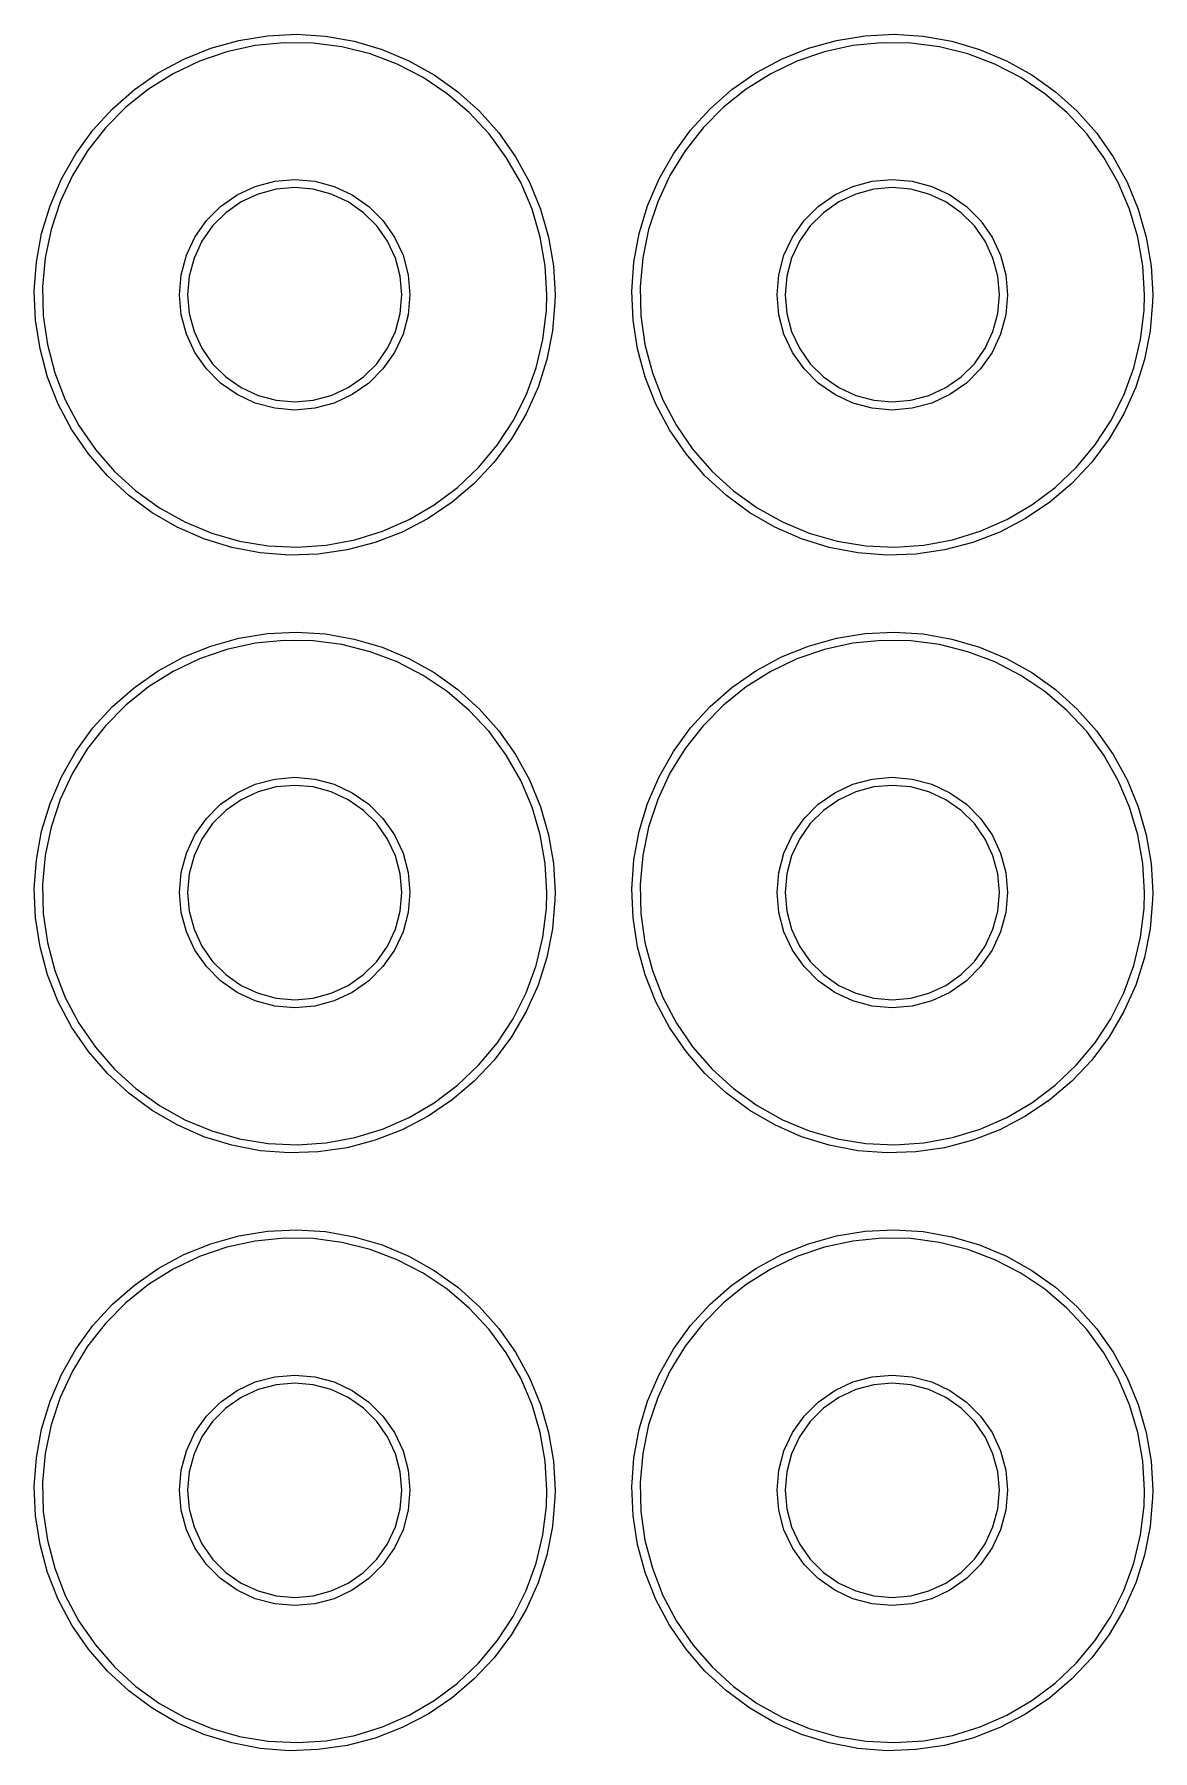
# Model space of a CAD drawing. Extents: x 26 to 390, y -197 to -58.
# Drawn here: x 362.95 to 376.05, y -195.05 to -174.95 of the extents above; entities that cross this region are included whole.
import ezdxf

# ---------------------------------------------------------------- set-up
doc = ezdxf.new("R2010")
doc.units = 0
doc.layers.add('BLACK', color=7, linetype='CONTINUOUS')

msp = doc.modelspace()

# ---------------------------------------------------------------- linework, layer by layer
at = {"layer": 'BLACK', "linetype": 'CONTINUOUS'}
for p, q in [((365.017, -175.113), (365.345, -175.021)), ((365.345, -175.021), (365.681, -174.967)), ((365.876, -175.048), (365.538, -175.081)), ((365.681, -174.967), (366.021, -174.95)), ((366.216, -175.053), (365.876, -175.048)), ((366.021, -174.95), (366.361, -174.971)), ((366.554, -175.097), (366.216, -175.053)), ((366.361, -174.971), (366.696, -175.031)), ((366.696, -175.031), (367.023, -175.127)), ((372.017, -175.113), (372.345, -175.021)), ((372.345, -175.021), (372.681, -174.967)), ((372.876, -175.048), (372.538, -175.081)), ((372.681, -174.967), (373.021, -174.95)), ((373.216, -175.053), (372.876, -175.048)), ((373.021, -174.95), (373.361, -174.971)), ((373.554, -175.097), (373.216, -175.053)), ((373.361, -174.971), (373.696, -175.031)), ((373.696, -175.031), (374.023, -175.127)), ((364.402, -175.402), (364.701, -175.24)), ((364.701, -175.24), (365.017, -175.113)), ((365.205, -175.154), (364.883, -175.264)), ((365.538, -175.081), (365.205, -175.154)), ((366.884, -175.18), (366.554, -175.097)), ((367.202, -175.3), (366.884, -175.18)), ((367.023, -175.127), (367.337, -175.259)), ((367.337, -175.259), (367.634, -175.425)), ((371.402, -175.402), (371.701, -175.24)), ((371.701, -175.24), (372.017, -175.113)), ((372.205, -175.154), (371.883, -175.264)), ((372.538, -175.081), (372.205, -175.154)), ((373.884, -175.18), (373.554, -175.097)), ((374.202, -175.3), (373.884, -175.18)), ((374.023, -175.127), (374.337, -175.259)), ((374.337, -175.259), (374.634, -175.425)), ((364.122, -175.597), (364.402, -175.402)), ((364.576, -175.411), (364.288, -175.591)), ((364.883, -175.264), (364.576, -175.411)), ((367.504, -175.457), (367.202, -175.3)), ((367.787, -175.646), (367.504, -175.457)), ((367.634, -175.425), (367.911, -175.623)), ((371.122, -175.597), (371.402, -175.402)), ((371.576, -175.411), (371.288, -175.591)), ((371.883, -175.264), (371.576, -175.411)), ((374.504, -175.457), (374.202, -175.3)), ((374.787, -175.646), (374.504, -175.457)), ((374.634, -175.425), (374.911, -175.623)), ((363.866, -175.821), (364.122, -175.597)), ((364.288, -175.591), (364.023, -175.804)), ((368.045, -175.867), (367.787, -175.646)), ((367.911, -175.623), (368.164, -175.851)), ((370.866, -175.821), (371.122, -175.597)), ((371.288, -175.591), (371.023, -175.804)), ((375.045, -175.867), (374.787, -175.646)), ((374.911, -175.623), (375.164, -175.851)), ((363.636, -176.072), (363.866, -175.821)), ((364.023, -175.804), (363.783, -176.046)), ((368.164, -175.851), (368.39, -176.105)), ((370.636, -176.072), (370.866, -175.821)), ((371.023, -175.804), (370.783, -176.046)), ((375.164, -175.851), (375.39, -176.105)), ((363.783, -176.046), (363.574, -176.314)), ((368.277, -176.116), (368.045, -175.867)), ((370.783, -176.046), (370.574, -176.314)), ((375.277, -176.116), (375.045, -175.867)), ((363.436, -176.348), (363.636, -176.072)), ((368.478, -176.391), (368.277, -176.116)), ((368.39, -176.105), (368.587, -176.384)), ((370.436, -176.348), (370.636, -176.072)), ((375.478, -176.391), (375.277, -176.116)), ((375.39, -176.105), (375.587, -176.384)), ((363.268, -176.644), (363.436, -176.348)), ((363.574, -176.314), (363.396, -176.604)), ((368.647, -176.686), (368.478, -176.391)), ((368.587, -176.384), (368.751, -176.682)), ((370.268, -176.644), (370.436, -176.348)), ((370.574, -176.314), (370.396, -176.604)), ((375.647, -176.686), (375.478, -176.391)), ((375.587, -176.384), (375.751, -176.682)), ((363.134, -176.957), (363.268, -176.644)), ((363.396, -176.604), (363.253, -176.912)), ((365.766, -176.671), (366, -176.65)), ((366, -176.65), (366.234, -176.671)), ((370.134, -176.957), (370.268, -176.644)), ((370.396, -176.604), (370.253, -176.912)), ((372.766, -176.671), (373, -176.65)), ((373, -176.65), (373.234, -176.671)), ((365.132, -176.966), (365.325, -176.831)), ((365.325, -176.831), (365.538, -176.731)), ((365.571, -176.821), (365.373, -176.913)), ((365.538, -176.731), (365.766, -176.671)), ((365.782, -176.764), (365.571, -176.821)), ((366, -176.745), (365.782, -176.764)), ((366.218, -176.764), (366, -176.745)), ((366.429, -176.821), (366.218, -176.764)), ((366.234, -176.671), (366.462, -176.731)), ((366.627, -176.913), (366.429, -176.821)), ((366.462, -176.731), (366.675, -176.831)), ((366.675, -176.831), (366.868, -176.966)), ((368.78, -176.999), (368.647, -176.686)), ((368.751, -176.682), (368.88, -176.997)), ((372.132, -176.966), (372.325, -176.831)), ((372.325, -176.831), (372.538, -176.731)), ((372.571, -176.821), (372.373, -176.913)), ((372.538, -176.731), (372.766, -176.671)), ((372.782, -176.764), (372.571, -176.821)), ((373, -176.745), (372.782, -176.764)), ((373.218, -176.764), (373, -176.745)), ((373.429, -176.821), (373.218, -176.764)), ((373.234, -176.671), (373.462, -176.731)), ((373.627, -176.913), (373.429, -176.821)), ((373.462, -176.731), (373.675, -176.831)), ((373.675, -176.831), (373.868, -176.966)), ((375.78, -176.999), (375.647, -176.686)), ((375.751, -176.682), (375.88, -176.997)), ((363.036, -177.283), (363.134, -176.957)), ((363.253, -176.912), (363.146, -177.235)), ((364.966, -177.132), (365.132, -176.966)), ((365.193, -177.039), (365.039, -177.193)), ((365.373, -176.913), (365.193, -177.039)), ((366.807, -177.039), (366.627, -176.913)), ((366.961, -177.193), (366.807, -177.039)), ((366.868, -176.966), (367.034, -177.132)), ((368.877, -177.325), (368.78, -176.999)), ((368.88, -176.997), (368.974, -177.324)), ((370.036, -177.283), (370.134, -176.957)), ((370.253, -176.912), (370.146, -177.235)), ((371.966, -177.132), (372.132, -176.966)), ((372.193, -177.039), (372.039, -177.193)), ((372.373, -176.913), (372.193, -177.039)), ((373.807, -177.039), (373.627, -176.913)), ((373.961, -177.193), (373.807, -177.039)), ((373.868, -176.966), (374.034, -177.132)), ((375.877, -177.325), (375.78, -176.999)), ((375.88, -176.997), (375.974, -177.324)), ((363.146, -177.235), (363.077, -177.568)), ((364.831, -177.325), (364.966, -177.132)), ((365.039, -177.193), (364.913, -177.373)), ((367.087, -177.373), (366.961, -177.193)), ((367.034, -177.132), (367.169, -177.325)), ((370.146, -177.235), (370.077, -177.568)), ((371.831, -177.325), (371.966, -177.132)), ((372.039, -177.193), (371.913, -177.373)), ((374.087, -177.373), (373.961, -177.193)), ((374.034, -177.132), (374.169, -177.325)), ((362.974, -177.618), (363.036, -177.283)), ((364.731, -177.538), (364.831, -177.325)), ((364.913, -177.373), (364.821, -177.571)), ((367.179, -177.571), (367.087, -177.373)), ((367.169, -177.325), (367.269, -177.538)), ((368.935, -177.66), (368.877, -177.325)), ((368.974, -177.324), (369.031, -177.66)), ((369.974, -177.618), (370.036, -177.283)), ((371.731, -177.538), (371.831, -177.325)), ((371.913, -177.373), (371.821, -177.571)), ((374.179, -177.571), (374.087, -177.373)), ((374.169, -177.325), (374.269, -177.538)), ((375.935, -177.66), (375.877, -177.325)), ((375.974, -177.324), (376.031, -177.66)), ((362.954, -177.907), (362.974, -177.618)), ((363.077, -177.568), (363.046, -177.907)), ((364.671, -177.766), (364.731, -177.538)), ((364.821, -177.571), (364.764, -177.782)), ((367.236, -177.782), (367.179, -177.571)), ((367.269, -177.538), (367.329, -177.766)), ((368.955, -178), (368.935, -177.66)), ((369.031, -177.66), (369.05, -178)), ((369.954, -177.907), (369.974, -177.618)), ((370.077, -177.568), (370.046, -177.907)), ((371.671, -177.766), (371.731, -177.538)), ((371.821, -177.571), (371.764, -177.782)), ((374.236, -177.782), (374.179, -177.571)), ((374.269, -177.538), (374.329, -177.766)), ((375.955, -178), (375.935, -177.66)), ((376.031, -177.66), (376.05, -178)), ((364.65, -178), (364.671, -177.766)), ((364.764, -177.782), (364.745, -178)), ((367.255, -178), (367.236, -177.782)), ((367.329, -177.766), (367.35, -178)), ((371.65, -178), (371.671, -177.766)), ((371.764, -177.782), (371.745, -178)), ((374.255, -178), (374.236, -177.782)), ((374.329, -177.766), (374.35, -178)), ((362.95, -177.957), (362.954, -177.907)), ((362.965, -178.298), (362.95, -177.957)), ((363.046, -177.907), (363.055, -178.247)), ((364.671, -178.234), (364.65, -178)), ((364.745, -178), (364.764, -178.218)), ((367.236, -178.218), (367.255, -178)), ((367.35, -178), (367.329, -178.234)), ((368.949, -178.186), (368.955, -178)), ((369.05, -178), (369.049, -178.085)), ((369.95, -177.957), (369.954, -177.907)), ((369.965, -178.298), (369.95, -177.957)), ((370.046, -177.907), (370.055, -178.247)), ((371.671, -178.234), (371.65, -178)), ((371.745, -178), (371.764, -178.218)), ((374.236, -178.218), (374.255, -178)), ((374.35, -178), (374.329, -178.234)), ((375.949, -178.186), (375.955, -178)), ((376.05, -178), (376.049, -178.085)), ((363.055, -178.247), (363.103, -178.584)), ((364.731, -178.462), (364.671, -178.234)), ((364.764, -178.218), (364.821, -178.429)), ((367.179, -178.429), (367.236, -178.218)), ((367.329, -178.234), (367.269, -178.462)), ((368.908, -178.523), (368.949, -178.186)), ((369.049, -178.085), (369.02, -178.424)), ((370.055, -178.247), (370.103, -178.584)), ((371.731, -178.462), (371.671, -178.234)), ((371.764, -178.218), (371.821, -178.429)), ((374.179, -178.429), (374.236, -178.218)), ((374.329, -178.234), (374.269, -178.462)), ((375.908, -178.523), (375.949, -178.186)), ((376.049, -178.085), (376.02, -178.424)), ((363.017, -178.634), (362.965, -178.298)), ((364.831, -178.675), (364.731, -178.462)), ((364.821, -178.429), (364.913, -178.627)), ((367.087, -178.627), (367.179, -178.429)), ((367.269, -178.462), (367.169, -178.675)), ((369.02, -178.424), (368.954, -178.759)), ((370.017, -178.634), (369.965, -178.298)), ((371.831, -178.675), (371.731, -178.462)), ((371.821, -178.429), (371.913, -178.627)), ((374.087, -178.627), (374.179, -178.429)), ((374.269, -178.462), (374.169, -178.675)), ((376.02, -178.424), (375.954, -178.759)), ((363.106, -178.963), (363.017, -178.634)), ((363.103, -178.584), (363.19, -178.913)), ((364.966, -178.868), (364.831, -178.675)), ((364.913, -178.627), (365.039, -178.807)), ((366.961, -178.807), (367.087, -178.627)), ((367.169, -178.675), (367.034, -178.868)), ((368.829, -178.854), (368.908, -178.523)), ((370.106, -178.963), (370.017, -178.634)), ((370.103, -178.584), (370.19, -178.913)), ((371.966, -178.868), (371.831, -178.675)), ((371.913, -178.627), (372.039, -178.807)), ((373.961, -178.807), (374.087, -178.627)), ((374.169, -178.675), (374.034, -178.868)), ((375.829, -178.854), (375.908, -178.523)), ((365.132, -179.034), (364.966, -178.868)), ((365.039, -178.807), (365.193, -178.961)), ((366.807, -178.961), (366.961, -178.807)), ((367.034, -178.868), (366.868, -179.034)), ((368.712, -179.174), (368.829, -178.854)), ((368.954, -178.759), (368.851, -179.083)), ((372.132, -179.034), (371.966, -178.868)), ((372.039, -178.807), (372.193, -178.961)), ((373.807, -178.961), (373.961, -178.807)), ((374.034, -178.868), (373.868, -179.034)), ((375.712, -179.174), (375.829, -178.854)), ((375.954, -178.759), (375.851, -179.083)), ((363.231, -179.279), (363.106, -178.963)), ((363.19, -178.913), (363.313, -179.23)), ((365.325, -179.169), (365.132, -179.034)), ((365.193, -178.961), (365.373, -179.087)), ((366.627, -179.087), (366.807, -178.961)), ((366.868, -179.034), (366.675, -179.169)), ((370.231, -179.279), (370.106, -178.963)), ((370.19, -178.913), (370.313, -179.23)), ((372.325, -179.169), (372.132, -179.034)), ((372.193, -178.961), (372.373, -179.087)), ((373.627, -179.087), (373.807, -178.961)), ((373.868, -179.034), (373.675, -179.169)), ((363.391, -179.58), (363.231, -179.279)), ((363.313, -179.23), (363.472, -179.531)), ((365.538, -179.269), (365.325, -179.169)), ((365.373, -179.087), (365.571, -179.179)), ((365.766, -179.329), (365.538, -179.269)), ((365.571, -179.179), (365.782, -179.236)), ((365.782, -179.236), (366, -179.255)), ((366, -179.255), (366.218, -179.236)), ((366.218, -179.236), (366.429, -179.179)), ((366.462, -179.269), (366.234, -179.329)), ((366.429, -179.179), (366.627, -179.087)), ((366.675, -179.169), (366.462, -179.269)), ((368.559, -179.477), (368.712, -179.174)), ((368.851, -179.083), (368.713, -179.394)), ((370.391, -179.58), (370.231, -179.279)), ((370.313, -179.23), (370.472, -179.531)), ((372.538, -179.269), (372.325, -179.169)), ((372.373, -179.087), (372.571, -179.179)), ((372.766, -179.329), (372.538, -179.269)), ((372.571, -179.179), (372.782, -179.236)), ((372.782, -179.236), (373, -179.255)), ((373, -179.255), (373.218, -179.236)), ((373.218, -179.236), (373.429, -179.179)), ((373.462, -179.269), (373.234, -179.329)), ((373.429, -179.179), (373.627, -179.087)), ((373.675, -179.169), (373.462, -179.269)), ((375.559, -179.477), (375.712, -179.174)), ((375.851, -179.083), (375.713, -179.394)), ((366, -179.35), (365.766, -179.329)), ((366.234, -179.329), (366, -179.35)), ((368.372, -179.762), (368.559, -179.477)), ((368.713, -179.394), (368.54, -179.688)), ((373, -179.35), (372.766, -179.329)), ((373.234, -179.329), (373, -179.35)), ((375.372, -179.762), (375.559, -179.477)), ((375.713, -179.394), (375.54, -179.688)), ((363.584, -179.861), (363.391, -179.58)), ((363.472, -179.531), (363.665, -179.811)), ((370.584, -179.861), (370.391, -179.58)), ((370.472, -179.531), (370.665, -179.811)), ((363.806, -180.119), (363.584, -179.861)), ((363.665, -179.811), (363.889, -180.068)), ((368.154, -180.023), (368.372, -179.762)), ((368.54, -179.688), (368.336, -179.961)), ((370.806, -180.119), (370.584, -179.861)), ((370.665, -179.811), (370.889, -180.068)), ((375.154, -180.023), (375.372, -179.762)), ((375.54, -179.688), (375.336, -179.961)), ((363.889, -180.068), (364.14, -180.296)), ((367.907, -180.257), (368.154, -180.023)), ((368.336, -179.961), (368.103, -180.209)), ((370.889, -180.068), (371.14, -180.296)), ((374.907, -180.257), (375.154, -180.023)), ((375.336, -179.961), (375.103, -180.209)), ((364.056, -180.35), (363.806, -180.119)), ((367.635, -180.461), (367.907, -180.257)), ((368.103, -180.209), (367.844, -180.429)), ((371.056, -180.35), (370.806, -180.119)), ((374.635, -180.461), (374.907, -180.257)), ((375.103, -180.209), (374.844, -180.429)), ((364.33, -180.552), (364.056, -180.35)), ((364.14, -180.296), (364.417, -180.495)), ((367.342, -180.633), (367.635, -180.461)), ((367.844, -180.429), (367.562, -180.62)), ((371.33, -180.552), (371.056, -180.35)), ((371.14, -180.296), (371.417, -180.495)), ((374.342, -180.633), (374.635, -180.461)), ((374.844, -180.429), (374.562, -180.62)), ((364.625, -180.722), (364.33, -180.552)), ((364.417, -180.495), (364.714, -180.66)), ((364.714, -180.66), (365.028, -180.791)), ((367.03, -180.77), (367.342, -180.633)), ((367.562, -180.62), (367.26, -180.778)), ((371.625, -180.722), (371.33, -180.552)), ((371.417, -180.495), (371.714, -180.66)), ((371.714, -180.66), (372.028, -180.791)), ((374.03, -180.77), (374.342, -180.633)), ((374.562, -180.62), (374.26, -180.778)), ((364.937, -180.859), (364.625, -180.722)), ((365.262, -180.959), (364.937, -180.859)), ((365.028, -180.791), (365.355, -180.884)), ((365.355, -180.884), (365.691, -180.939)), ((366.37, -180.932), (366.705, -180.87)), ((366.705, -180.87), (367.03, -180.77)), ((367.26, -180.778), (366.943, -180.901)), ((371.937, -180.859), (371.625, -180.722)), ((372.262, -180.959), (371.937, -180.859)), ((372.028, -180.791), (372.355, -180.884)), ((372.355, -180.884), (372.691, -180.939)), ((373.37, -180.932), (373.705, -180.87)), ((373.705, -180.87), (374.03, -180.77)), ((374.26, -180.778), (373.943, -180.901)), ((365.597, -181.023), (365.262, -180.959)), ((365.936, -181.049), (365.597, -181.023)), ((365.691, -180.939), (366.031, -180.955)), ((366.276, -181.037), (365.936, -181.049)), ((366.031, -180.955), (366.37, -180.932)), ((366.613, -180.988), (366.276, -181.037)), ((366.943, -180.901), (366.613, -180.988)), ((372.597, -181.023), (372.262, -180.959)), ((372.936, -181.049), (372.597, -181.023)), ((372.691, -180.939), (373.031, -180.955)), ((373.276, -181.037), (372.936, -181.049)), ((373.031, -180.955), (373.37, -180.932)), ((373.613, -180.988), (373.276, -181.037)), ((373.943, -180.901), (373.613, -180.988)), ((365.017, -182.113), (365.345, -182.021)), ((365.538, -182.081), (365.205, -182.154)), ((365.345, -182.021), (365.681, -181.967)), ((365.876, -182.048), (365.538, -182.081)), ((365.681, -181.967), (366.021, -181.95)), ((366.216, -182.053), (365.876, -182.048)), ((366.021, -181.95), (366.361, -181.971)), ((366.554, -182.097), (366.216, -182.053)), ((366.361, -181.971), (366.696, -182.031)), ((366.696, -182.031), (367.023, -182.127)), ((372.017, -182.113), (372.345, -182.021)), ((372.538, -182.081), (372.205, -182.154)), ((372.345, -182.021), (372.681, -181.967)), ((372.876, -182.048), (372.538, -182.081)), ((372.681, -181.967), (373.021, -181.95)), ((373.216, -182.053), (372.876, -182.048)), ((373.021, -181.95), (373.361, -181.971)), ((373.554, -182.097), (373.216, -182.053)), ((373.361, -181.971), (373.696, -182.031)), ((373.696, -182.031), (374.023, -182.127)), ((364.402, -182.402), (364.701, -182.24)), ((364.883, -182.264), (364.576, -182.411)), ((364.701, -182.24), (365.017, -182.113)), ((365.205, -182.154), (364.883, -182.264)), ((366.884, -182.18), (366.554, -182.097)), ((367.202, -182.3), (366.884, -182.18)), ((367.023, -182.127), (367.337, -182.259)), ((367.337, -182.259), (367.634, -182.425)), ((371.402, -182.402), (371.701, -182.24)), ((371.883, -182.264), (371.576, -182.411)), ((371.701, -182.24), (372.017, -182.113)), ((372.205, -182.154), (371.883, -182.264)), ((373.884, -182.18), (373.554, -182.097)), ((374.202, -182.3), (373.884, -182.18)), ((374.023, -182.127), (374.337, -182.259)), ((374.337, -182.259), (374.634, -182.425)), ((364.122, -182.597), (364.402, -182.402)), ((364.576, -182.411), (364.288, -182.591)), ((367.504, -182.457), (367.202, -182.3)), ((367.787, -182.646), (367.504, -182.457)), ((367.634, -182.425), (367.911, -182.623)), ((371.122, -182.597), (371.402, -182.402)), ((371.576, -182.411), (371.288, -182.591)), ((374.504, -182.457), (374.202, -182.3)), ((374.787, -182.646), (374.504, -182.457)), ((374.634, -182.425), (374.911, -182.623)), ((363.866, -182.821), (364.122, -182.597)), ((364.288, -182.591), (364.023, -182.804)), ((368.045, -182.867), (367.787, -182.646)), ((367.911, -182.623), (368.164, -182.851)), ((370.866, -182.821), (371.122, -182.597)), ((371.288, -182.591), (371.023, -182.804)), ((375.045, -182.867), (374.787, -182.646)), ((374.911, -182.623), (375.164, -182.851)), ((363.636, -183.072), (363.866, -182.821)), ((364.023, -182.804), (363.783, -183.046)), ((368.277, -183.116), (368.045, -182.867)), ((368.164, -182.851), (368.39, -183.105)), ((370.636, -183.072), (370.866, -182.821)), ((371.023, -182.804), (370.783, -183.046)), ((375.277, -183.116), (375.045, -182.867)), ((375.164, -182.851), (375.39, -183.105)), ((363.436, -183.348), (363.636, -183.072)), ((363.783, -183.046), (363.574, -183.314)), ((370.436, -183.348), (370.636, -183.072)), ((370.783, -183.046), (370.574, -183.314)), ((368.478, -183.391), (368.277, -183.116)), ((368.39, -183.105), (368.587, -183.384)), ((375.478, -183.391), (375.277, -183.116)), ((375.39, -183.105), (375.587, -183.384)), ((363.268, -183.644), (363.436, -183.348)), ((363.574, -183.314), (363.396, -183.604)), ((368.647, -183.686), (368.478, -183.391)), ((368.587, -183.384), (368.751, -183.682)), ((370.268, -183.644), (370.436, -183.348)), ((370.574, -183.314), (370.396, -183.604)), ((375.647, -183.686), (375.478, -183.391)), ((375.587, -183.384), (375.751, -183.682)), ((363.134, -183.957), (363.268, -183.644)), ((363.396, -183.604), (363.253, -183.912)), ((365.538, -183.731), (365.766, -183.671)), ((365.766, -183.671), (366, -183.65)), ((366, -183.65), (366.234, -183.671)), ((366.234, -183.671), (366.462, -183.731)), ((368.78, -183.999), (368.647, -183.686)), ((368.751, -183.682), (368.88, -183.997)), ((370.134, -183.957), (370.268, -183.644)), ((370.396, -183.604), (370.253, -183.912)), ((372.538, -183.731), (372.766, -183.671)), ((372.766, -183.671), (373, -183.65)), ((373, -183.65), (373.234, -183.671)), ((373.234, -183.671), (373.462, -183.731)), ((375.78, -183.999), (375.647, -183.686)), ((375.751, -183.682), (375.88, -183.997)), ((365.132, -183.966), (365.325, -183.831)), ((365.325, -183.831), (365.538, -183.731)), ((365.571, -183.821), (365.373, -183.913)), ((365.782, -183.764), (365.571, -183.821)), ((366, -183.745), (365.782, -183.764)), ((366.218, -183.764), (366, -183.745)), ((366.429, -183.821), (366.218, -183.764)), ((366.627, -183.913), (366.429, -183.821)), ((366.462, -183.731), (366.675, -183.831)), ((366.675, -183.831), (366.868, -183.966)), ((372.132, -183.966), (372.325, -183.831)), ((372.325, -183.831), (372.538, -183.731)), ((372.571, -183.821), (372.373, -183.913)), ((372.782, -183.764), (372.571, -183.821)), ((373, -183.745), (372.782, -183.764)), ((373.218, -183.764), (373, -183.745)), ((373.429, -183.821), (373.218, -183.764)), ((373.627, -183.913), (373.429, -183.821)), ((373.462, -183.731), (373.675, -183.831)), ((373.675, -183.831), (373.868, -183.966)), ((363.036, -184.283), (363.134, -183.957)), ((363.253, -183.912), (363.146, -184.235)), ((364.966, -184.132), (365.132, -183.966)), ((365.193, -184.039), (365.039, -184.193)), ((365.373, -183.913), (365.193, -184.039)), ((366.807, -184.039), (366.627, -183.913)), ((366.961, -184.193), (366.807, -184.039)), ((366.868, -183.966), (367.034, -184.132)), ((368.877, -184.325), (368.78, -183.999)), ((368.88, -183.997), (368.974, -184.324)), ((370.036, -184.283), (370.134, -183.957)), ((370.253, -183.912), (370.146, -184.235)), ((371.966, -184.132), (372.132, -183.966)), ((372.193, -184.039), (372.039, -184.193)), ((372.373, -183.913), (372.193, -184.039)), ((373.807, -184.039), (373.627, -183.913)), ((373.961, -184.193), (373.807, -184.039)), ((373.868, -183.966), (374.034, -184.132)), ((375.877, -184.325), (375.78, -183.999)), ((375.88, -183.997), (375.974, -184.324)), ((362.974, -184.618), (363.036, -184.283)), ((363.146, -184.235), (363.077, -184.568)), ((364.831, -184.325), (364.966, -184.132)), ((365.039, -184.193), (364.913, -184.373)), ((367.087, -184.373), (366.961, -184.193)), ((367.034, -184.132), (367.169, -184.325)), ((369.974, -184.618), (370.036, -184.283)), ((370.146, -184.235), (370.077, -184.568)), ((371.831, -184.325), (371.966, -184.132)), ((372.039, -184.193), (371.913, -184.373)), ((374.087, -184.373), (373.961, -184.193)), ((374.034, -184.132), (374.169, -184.325)), ((364.731, -184.538), (364.831, -184.325)), ((364.913, -184.373), (364.821, -184.571)), ((367.179, -184.571), (367.087, -184.373)), ((367.169, -184.325), (367.269, -184.538)), ((368.935, -184.66), (368.877, -184.325)), ((368.974, -184.324), (369.031, -184.66)), ((371.731, -184.538), (371.831, -184.325)), ((371.913, -184.373), (371.821, -184.571)), ((374.179, -184.571), (374.087, -184.373)), ((374.169, -184.325), (374.269, -184.538)), ((375.935, -184.66), (375.877, -184.325)), ((375.974, -184.324), (376.031, -184.66)), ((362.954, -184.907), (362.974, -184.618)), ((363.077, -184.568), (363.046, -184.907)), ((364.671, -184.766), (364.731, -184.538)), ((364.821, -184.571), (364.764, -184.782)), ((367.236, -184.782), (367.179, -184.571)), ((367.269, -184.538), (367.329, -184.766)), ((368.955, -185), (368.935, -184.66)), ((369.031, -184.66), (369.05, -185)), ((369.954, -184.907), (369.974, -184.618)), ((370.077, -184.568), (370.046, -184.907)), ((371.671, -184.766), (371.731, -184.538)), ((371.821, -184.571), (371.764, -184.782)), ((374.236, -184.782), (374.179, -184.571)), ((374.269, -184.538), (374.329, -184.766)), ((375.955, -185), (375.935, -184.66)), ((376.031, -184.66), (376.05, -185)), ((362.95, -184.957), (362.954, -184.907)), ((363.046, -184.907), (363.055, -185.247)), ((364.65, -185), (364.671, -184.766)), ((364.764, -184.782), (364.745, -185)), ((367.255, -185), (367.236, -184.782)), ((367.329, -184.766), (367.35, -185)), ((369.95, -184.957), (369.954, -184.907)), ((370.046, -184.907), (370.055, -185.247)), ((371.65, -185), (371.671, -184.766)), ((371.764, -184.782), (371.745, -185)), ((374.255, -185), (374.236, -184.782)), ((374.329, -184.766), (374.35, -185)), ((362.965, -185.298), (362.95, -184.957)), ((364.671, -185.234), (364.65, -185)), ((364.745, -185), (364.764, -185.218)), ((367.236, -185.218), (367.255, -185)), ((367.35, -185), (367.329, -185.234)), ((368.949, -185.186), (368.955, -185)), ((369.049, -185.085), (369.02, -185.424)), ((369.05, -185), (369.049, -185.085)), ((369.965, -185.298), (369.95, -184.957)), ((371.671, -185.234), (371.65, -185)), ((371.745, -185), (371.764, -185.218)), ((374.236, -185.218), (374.255, -185)), ((374.35, -185), (374.329, -185.234)), ((375.949, -185.186), (375.955, -185)), ((376.049, -185.085), (376.02, -185.424)), ((376.05, -185), (376.049, -185.085)), ((363.017, -185.634), (362.965, -185.298)), ((363.055, -185.247), (363.103, -185.584)), ((364.731, -185.462), (364.671, -185.234)), ((364.764, -185.218), (364.821, -185.429)), ((367.179, -185.429), (367.236, -185.218)), ((367.329, -185.234), (367.269, -185.462)), ((368.908, -185.523), (368.949, -185.186)), ((370.017, -185.634), (369.965, -185.298)), ((370.055, -185.247), (370.103, -185.584)), ((371.731, -185.462), (371.671, -185.234)), ((371.764, -185.218), (371.821, -185.429)), ((374.179, -185.429), (374.236, -185.218)), ((374.329, -185.234), (374.269, -185.462)), ((375.908, -185.523), (375.949, -185.186)), ((364.831, -185.675), (364.731, -185.462)), ((364.821, -185.429), (364.913, -185.627)), ((367.087, -185.627), (367.179, -185.429)), ((367.269, -185.462), (367.169, -185.675)), ((369.02, -185.424), (368.954, -185.759)), ((371.831, -185.675), (371.731, -185.462)), ((371.821, -185.429), (371.913, -185.627)), ((374.087, -185.627), (374.179, -185.429)), ((374.269, -185.462), (374.169, -185.675)), ((376.02, -185.424), (375.954, -185.759)), ((363.106, -185.963), (363.017, -185.634)), ((363.103, -185.584), (363.19, -185.913)), ((364.966, -185.868), (364.831, -185.675)), ((364.913, -185.627), (365.039, -185.807)), ((366.961, -185.807), (367.087, -185.627)), ((367.169, -185.675), (367.034, -185.868)), ((368.829, -185.854), (368.908, -185.523)), ((370.106, -185.963), (370.017, -185.634)), ((370.103, -185.584), (370.19, -185.913)), ((371.966, -185.868), (371.831, -185.675)), ((371.913, -185.627), (372.039, -185.807)), ((373.961, -185.807), (374.087, -185.627)), ((374.169, -185.675), (374.034, -185.868)), ((375.829, -185.854), (375.908, -185.523)), ((363.19, -185.913), (363.313, -186.23)), ((365.132, -186.034), (364.966, -185.868)), ((365.039, -185.807), (365.193, -185.961)), ((366.807, -185.961), (366.961, -185.807)), ((367.034, -185.868), (366.868, -186.034)), ((368.712, -186.174), (368.829, -185.854)), ((368.954, -185.759), (368.851, -186.083)), ((370.19, -185.913), (370.313, -186.23)), ((372.132, -186.034), (371.966, -185.868)), ((372.039, -185.807), (372.193, -185.961)), ((373.807, -185.961), (373.961, -185.807)), ((374.034, -185.868), (373.868, -186.034)), ((375.712, -186.174), (375.829, -185.854)), ((375.954, -185.759), (375.851, -186.083)), ((363.231, -186.279), (363.106, -185.963)), ((365.325, -186.169), (365.132, -186.034)), ((365.193, -185.961), (365.373, -186.087)), ((365.373, -186.087), (365.571, -186.179)), ((366.429, -186.179), (366.627, -186.087)), ((366.627, -186.087), (366.807, -185.961)), ((366.868, -186.034), (366.675, -186.169)), ((368.851, -186.083), (368.713, -186.394)), ((370.231, -186.279), (370.106, -185.963)), ((372.325, -186.169), (372.132, -186.034)), ((372.193, -185.961), (372.373, -186.087)), ((372.373, -186.087), (372.571, -186.179)), ((373.429, -186.179), (373.627, -186.087)), ((373.627, -186.087), (373.807, -185.961)), ((373.868, -186.034), (373.675, -186.169)), ((375.851, -186.083), (375.713, -186.394)), ((363.391, -186.58), (363.231, -186.279)), ((363.313, -186.23), (363.472, -186.531)), ((365.538, -186.269), (365.325, -186.169)), ((365.766, -186.329), (365.538, -186.269)), ((365.571, -186.179), (365.782, -186.236)), ((365.782, -186.236), (366, -186.255)), ((366, -186.255), (366.218, -186.236)), ((366.218, -186.236), (366.429, -186.179)), ((366.462, -186.269), (366.234, -186.329)), ((366.675, -186.169), (366.462, -186.269)), ((368.559, -186.477), (368.712, -186.174)), ((370.391, -186.58), (370.231, -186.279)), ((370.313, -186.23), (370.472, -186.531)), ((372.538, -186.269), (372.325, -186.169)), ((372.766, -186.329), (372.538, -186.269)), ((372.571, -186.179), (372.782, -186.236)), ((372.782, -186.236), (373, -186.255)), ((373, -186.255), (373.218, -186.236)), ((373.218, -186.236), (373.429, -186.179)), ((373.462, -186.269), (373.234, -186.329)), ((373.675, -186.169), (373.462, -186.269)), ((375.559, -186.477), (375.712, -186.174)), ((366, -186.35), (365.766, -186.329)), ((366.234, -186.329), (366, -186.35)), ((368.372, -186.762), (368.559, -186.477)), ((368.713, -186.394), (368.54, -186.688)), ((373, -186.35), (372.766, -186.329)), ((373.234, -186.329), (373, -186.35)), ((375.372, -186.762), (375.559, -186.477)), ((375.713, -186.394), (375.54, -186.688)), ((363.584, -186.861), (363.391, -186.58)), ((363.472, -186.531), (363.665, -186.811)), ((368.54, -186.688), (368.336, -186.961)), ((370.584, -186.861), (370.391, -186.58)), ((370.472, -186.531), (370.665, -186.811)), ((375.54, -186.688), (375.336, -186.961)), ((363.806, -187.119), (363.584, -186.861)), ((363.665, -186.811), (363.889, -187.068)), ((368.154, -187.023), (368.372, -186.762)), ((370.806, -187.119), (370.584, -186.861)), ((370.665, -186.811), (370.889, -187.068)), ((375.154, -187.023), (375.372, -186.762)), ((364.056, -187.35), (363.806, -187.119)), ((363.889, -187.068), (364.14, -187.296)), ((367.907, -187.257), (368.154, -187.023)), ((368.336, -186.961), (368.103, -187.209)), ((371.056, -187.35), (370.806, -187.119)), ((370.889, -187.068), (371.14, -187.296)), ((374.907, -187.257), (375.154, -187.023)), ((375.336, -186.961), (375.103, -187.209)), ((364.14, -187.296), (364.417, -187.495)), ((367.635, -187.461), (367.907, -187.257)), ((368.103, -187.209), (367.844, -187.429)), ((371.14, -187.296), (371.417, -187.495)), ((374.635, -187.461), (374.907, -187.257)), ((375.103, -187.209), (374.844, -187.429)), ((364.33, -187.552), (364.056, -187.35)), ((364.417, -187.495), (364.714, -187.66)), ((367.342, -187.633), (367.635, -187.461)), ((367.844, -187.429), (367.562, -187.62)), ((371.33, -187.552), (371.056, -187.35)), ((371.417, -187.495), (371.714, -187.66)), ((374.342, -187.633), (374.635, -187.461)), ((374.844, -187.429), (374.562, -187.62)), ((364.625, -187.722), (364.33, -187.552)), ((364.937, -187.859), (364.625, -187.722)), ((364.714, -187.66), (365.028, -187.791)), ((367.03, -187.77), (367.342, -187.633)), ((367.562, -187.62), (367.26, -187.778)), ((371.625, -187.722), (371.33, -187.552)), ((371.937, -187.859), (371.625, -187.722)), ((371.714, -187.66), (372.028, -187.791)), ((374.03, -187.77), (374.342, -187.633)), ((374.562, -187.62), (374.26, -187.778)), ((365.262, -187.959), (364.937, -187.859)), ((365.028, -187.791), (365.355, -187.884)), ((365.355, -187.884), (365.691, -187.939)), ((366.37, -187.932), (366.705, -187.87)), ((366.943, -187.901), (366.613, -187.988)), ((366.705, -187.87), (367.03, -187.77)), ((367.26, -187.778), (366.943, -187.901)), ((372.262, -187.959), (371.937, -187.859)), ((372.028, -187.791), (372.355, -187.884)), ((372.355, -187.884), (372.691, -187.939)), ((373.37, -187.932), (373.705, -187.87)), ((373.943, -187.901), (373.613, -187.988)), ((373.705, -187.87), (374.03, -187.77)), ((374.26, -187.778), (373.943, -187.901)), ((365.597, -188.023), (365.262, -187.959)), ((365.936, -188.049), (365.597, -188.023)), ((365.691, -187.939), (366.031, -187.955)), ((366.276, -188.037), (365.936, -188.049)), ((366.031, -187.955), (366.37, -187.932)), ((366.613, -187.988), (366.276, -188.037)), ((372.597, -188.023), (372.262, -187.959)), ((372.936, -188.049), (372.597, -188.023)), ((372.691, -187.939), (373.031, -187.955)), ((373.276, -188.037), (372.936, -188.049)), ((373.031, -187.955), (373.37, -187.932)), ((373.613, -187.988), (373.276, -188.037)), ((364.701, -189.24), (365.017, -189.113)), ((365.017, -189.113), (365.345, -189.021)), ((365.538, -189.081), (365.205, -189.154)), ((365.345, -189.021), (365.681, -188.967)), ((365.876, -189.048), (365.538, -189.081)), ((365.681, -188.967), (366.021, -188.95)), ((366.216, -189.053), (365.876, -189.048)), ((366.021, -188.95), (366.361, -188.971)), ((366.554, -189.097), (366.216, -189.053)), ((366.361, -188.971), (366.696, -189.031)), ((366.884, -189.18), (366.554, -189.097)), ((366.696, -189.031), (367.023, -189.127)), ((367.023, -189.127), (367.337, -189.259)), ((371.701, -189.24), (372.017, -189.113)), ((372.017, -189.113), (372.345, -189.021)), ((372.538, -189.081), (372.205, -189.154)), ((372.345, -189.021), (372.681, -188.967)), ((372.876, -189.048), (372.538, -189.081)), ((372.681, -188.967), (373.021, -188.95)), ((373.216, -189.053), (372.876, -189.048)), ((373.021, -188.95), (373.361, -188.971)), ((373.554, -189.097), (373.216, -189.053)), ((373.361, -188.971), (373.696, -189.031)), ((373.884, -189.18), (373.554, -189.097)), ((373.696, -189.031), (374.023, -189.127)), ((374.023, -189.127), (374.337, -189.259)), ((364.402, -189.402), (364.701, -189.24)), ((364.883, -189.264), (364.576, -189.411)), ((365.205, -189.154), (364.883, -189.264)), ((367.202, -189.3), (366.884, -189.18)), ((367.504, -189.457), (367.202, -189.3)), ((367.337, -189.259), (367.634, -189.425)), ((371.402, -189.402), (371.701, -189.24)), ((371.883, -189.264), (371.576, -189.411)), ((372.205, -189.154), (371.883, -189.264)), ((374.202, -189.3), (373.884, -189.18)), ((374.504, -189.457), (374.202, -189.3)), ((374.337, -189.259), (374.634, -189.425)), ((364.122, -189.597), (364.402, -189.402)), ((364.576, -189.411), (364.288, -189.591)), ((367.787, -189.646), (367.504, -189.457)), ((367.634, -189.425), (367.911, -189.623)), ((371.122, -189.597), (371.402, -189.402)), ((371.576, -189.411), (371.288, -189.591)), ((374.787, -189.646), (374.504, -189.457)), ((374.634, -189.425), (374.911, -189.623)), ((363.866, -189.821), (364.122, -189.597)), ((364.288, -189.591), (364.023, -189.804)), ((368.045, -189.867), (367.787, -189.646)), ((367.911, -189.623), (368.164, -189.851)), ((370.866, -189.821), (371.122, -189.597)), ((371.288, -189.591), (371.023, -189.804)), ((375.045, -189.867), (374.787, -189.646)), ((374.911, -189.623), (375.164, -189.851)), ((363.636, -190.072), (363.866, -189.821)), ((364.023, -189.804), (363.783, -190.046)), ((368.277, -190.116), (368.045, -189.867)), ((368.164, -189.851), (368.39, -190.105)), ((370.636, -190.072), (370.866, -189.821)), ((371.023, -189.804), (370.783, -190.046)), ((375.277, -190.116), (375.045, -189.867)), ((375.164, -189.851), (375.39, -190.105)), ((363.436, -190.348), (363.636, -190.072)), ((363.783, -190.046), (363.574, -190.314)), ((368.478, -190.391), (368.277, -190.116)), ((368.39, -190.105), (368.587, -190.384)), ((370.436, -190.348), (370.636, -190.072)), ((370.783, -190.046), (370.574, -190.314)), ((375.478, -190.391), (375.277, -190.116)), ((375.39, -190.105), (375.587, -190.384)), ((363.574, -190.314), (363.396, -190.604)), ((370.574, -190.314), (370.396, -190.604)), ((363.268, -190.644), (363.436, -190.348)), ((368.647, -190.686), (368.478, -190.391)), ((368.587, -190.384), (368.751, -190.682)), ((370.268, -190.644), (370.436, -190.348)), ((375.647, -190.686), (375.478, -190.391)), ((375.587, -190.384), (375.751, -190.682)), ((363.134, -190.957), (363.268, -190.644)), ((363.396, -190.604), (363.253, -190.912)), ((365.325, -190.831), (365.538, -190.731)), ((365.538, -190.731), (365.766, -190.671)), ((365.766, -190.671), (366, -190.65)), ((366, -190.65), (366.234, -190.671)), ((366.234, -190.671), (366.462, -190.731)), ((366.462, -190.731), (366.675, -190.831)), ((368.78, -190.999), (368.647, -190.686)), ((368.751, -190.682), (368.88, -190.997)), ((370.134, -190.957), (370.268, -190.644)), ((370.396, -190.604), (370.253, -190.912)), ((372.325, -190.831), (372.538, -190.731)), ((372.538, -190.731), (372.766, -190.671)), ((372.766, -190.671), (373, -190.65)), ((373, -190.65), (373.234, -190.671)), ((373.234, -190.671), (373.462, -190.731)), ((373.462, -190.731), (373.675, -190.831)), ((375.78, -190.999), (375.647, -190.686)), ((375.751, -190.682), (375.88, -190.997)), ((363.253, -190.912), (363.146, -191.235)), ((365.132, -190.966), (365.325, -190.831)), ((365.373, -190.913), (365.193, -191.039)), ((365.571, -190.821), (365.373, -190.913)), ((365.782, -190.764), (365.571, -190.821)), ((366, -190.745), (365.782, -190.764)), ((366.218, -190.764), (366, -190.745)), ((366.429, -190.821), (366.218, -190.764)), ((366.627, -190.913), (366.429, -190.821)), ((366.807, -191.039), (366.627, -190.913)), ((366.675, -190.831), (366.868, -190.966)), ((370.253, -190.912), (370.146, -191.235)), ((372.132, -190.966), (372.325, -190.831)), ((372.373, -190.913), (372.193, -191.039)), ((372.571, -190.821), (372.373, -190.913)), ((372.782, -190.764), (372.571, -190.821)), ((373, -190.745), (372.782, -190.764)), ((373.218, -190.764), (373, -190.745)), ((373.429, -190.821), (373.218, -190.764)), ((373.627, -190.913), (373.429, -190.821)), ((373.807, -191.039), (373.627, -190.913)), ((373.675, -190.831), (373.868, -190.966)), ((363.036, -191.283), (363.134, -190.957)), ((364.831, -191.325), (364.966, -191.132)), ((364.966, -191.132), (365.132, -190.966)), ((365.193, -191.039), (365.039, -191.193)), ((366.961, -191.193), (366.807, -191.039)), ((366.868, -190.966), (367.034, -191.132)), ((367.034, -191.132), (367.169, -191.325)), ((368.877, -191.325), (368.78, -190.999)), ((368.88, -190.997), (368.974, -191.324)), ((370.036, -191.283), (370.134, -190.957)), ((371.831, -191.325), (371.966, -191.132)), ((371.966, -191.132), (372.132, -190.966)), ((372.193, -191.039), (372.039, -191.193)), ((373.961, -191.193), (373.807, -191.039)), ((373.868, -190.966), (374.034, -191.132)), ((374.034, -191.132), (374.169, -191.325)), ((375.877, -191.325), (375.78, -190.999)), ((375.88, -190.997), (375.974, -191.324)), ((362.974, -191.618), (363.036, -191.283)), ((363.146, -191.235), (363.077, -191.568)), ((364.731, -191.538), (364.831, -191.325)), ((365.039, -191.193), (364.913, -191.373)), ((367.087, -191.373), (366.961, -191.193)), ((367.169, -191.325), (367.269, -191.538)), ((368.935, -191.66), (368.877, -191.325)), ((368.974, -191.324), (369.031, -191.66)), ((369.974, -191.618), (370.036, -191.283)), ((370.146, -191.235), (370.077, -191.568)), ((371.731, -191.538), (371.831, -191.325)), ((372.039, -191.193), (371.913, -191.373)), ((374.087, -191.373), (373.961, -191.193)), ((374.169, -191.325), (374.269, -191.538)), ((375.935, -191.66), (375.877, -191.325)), ((375.974, -191.324), (376.031, -191.66)), ((364.671, -191.766), (364.731, -191.538)), ((364.913, -191.373), (364.821, -191.571)), ((367.179, -191.571), (367.087, -191.373)), ((367.269, -191.538), (367.329, -191.766)), ((371.671, -191.766), (371.731, -191.538)), ((371.913, -191.373), (371.821, -191.571)), ((374.179, -191.571), (374.087, -191.373)), ((374.269, -191.538), (374.329, -191.766)), ((362.954, -191.907), (362.974, -191.618)), ((363.077, -191.568), (363.046, -191.907)), ((364.821, -191.571), (364.764, -191.782)), ((367.236, -191.782), (367.179, -191.571)), ((368.955, -192), (368.935, -191.66)), ((369.031, -191.66), (369.05, -192)), ((369.954, -191.907), (369.974, -191.618)), ((370.077, -191.568), (370.046, -191.907)), ((371.821, -191.571), (371.764, -191.782)), ((374.236, -191.782), (374.179, -191.571)), ((375.955, -192), (375.935, -191.66)), ((376.031, -191.66), (376.05, -192)), ((362.95, -191.957), (362.954, -191.907)), ((363.046, -191.907), (363.055, -192.247)), ((364.65, -192), (364.671, -191.766)), ((364.764, -191.782), (364.745, -192)), ((367.255, -192), (367.236, -191.782)), ((367.329, -191.766), (367.35, -192)), ((369.95, -191.957), (369.954, -191.907)), ((370.046, -191.907), (370.055, -192.247)), ((371.65, -192), (371.671, -191.766)), ((371.764, -191.782), (371.745, -192)), ((374.255, -192), (374.236, -191.782)), ((374.329, -191.766), (374.35, -192)), ((362.965, -192.298), (362.95, -191.957)), ((364.671, -192.234), (364.65, -192)), ((364.745, -192), (364.764, -192.218)), ((367.236, -192.218), (367.255, -192)), ((367.35, -192), (367.329, -192.234)), ((368.949, -192.186), (368.955, -192)), ((369.049, -192.085), (369.02, -192.424)), ((369.05, -192), (369.049, -192.085)), ((369.965, -192.298), (369.95, -191.957)), ((371.671, -192.234), (371.65, -192)), ((371.745, -192), (371.764, -192.218)), ((374.236, -192.218), (374.255, -192)), ((374.35, -192), (374.329, -192.234)), ((375.949, -192.186), (375.955, -192)), ((376.049, -192.085), (376.02, -192.424)), ((376.05, -192), (376.049, -192.085)), ((363.017, -192.634), (362.965, -192.298)), ((363.055, -192.247), (363.103, -192.584)), ((364.731, -192.462), (364.671, -192.234)), ((364.764, -192.218), (364.821, -192.429)), ((367.179, -192.429), (367.236, -192.218)), ((367.329, -192.234), (367.269, -192.462)), ((368.908, -192.523), (368.949, -192.186)), ((370.017, -192.634), (369.965, -192.298)), ((370.055, -192.247), (370.103, -192.584)), ((371.731, -192.462), (371.671, -192.234)), ((371.764, -192.218), (371.821, -192.429)), ((374.179, -192.429), (374.236, -192.218)), ((374.329, -192.234), (374.269, -192.462)), ((375.908, -192.523), (375.949, -192.186)), ((364.831, -192.675), (364.731, -192.462)), ((364.821, -192.429), (364.913, -192.627)), ((367.087, -192.627), (367.179, -192.429)), ((367.269, -192.462), (367.169, -192.675)), ((368.829, -192.854), (368.908, -192.523)), ((369.02, -192.424), (368.954, -192.759)), ((371.831, -192.675), (371.731, -192.462)), ((371.821, -192.429), (371.913, -192.627)), ((374.087, -192.627), (374.179, -192.429)), ((374.269, -192.462), (374.169, -192.675)), ((375.829, -192.854), (375.908, -192.523)), ((376.02, -192.424), (375.954, -192.759)), ((363.106, -192.963), (363.017, -192.634)), ((363.103, -192.584), (363.19, -192.913)), ((364.966, -192.868), (364.831, -192.675)), ((364.913, -192.627), (365.039, -192.807)), ((366.961, -192.807), (367.087, -192.627)), ((367.169, -192.675), (367.034, -192.868)), ((370.106, -192.963), (370.017, -192.634)), ((370.103, -192.584), (370.19, -192.913)), ((371.966, -192.868), (371.831, -192.675)), ((371.913, -192.627), (372.039, -192.807)), ((373.961, -192.807), (374.087, -192.627)), ((374.169, -192.675), (374.034, -192.868)), ((363.19, -192.913), (363.313, -193.23)), ((365.132, -193.034), (364.966, -192.868)), ((365.039, -192.807), (365.193, -192.961)), ((366.807, -192.961), (366.961, -192.807)), ((367.034, -192.868), (366.868, -193.034)), ((368.712, -193.174), (368.829, -192.854)), ((368.954, -192.759), (368.851, -193.083)), ((370.19, -192.913), (370.313, -193.23)), ((372.132, -193.034), (371.966, -192.868)), ((372.039, -192.807), (372.193, -192.961)), ((373.807, -192.961), (373.961, -192.807)), ((374.034, -192.868), (373.868, -193.034)), ((375.712, -193.174), (375.829, -192.854)), ((375.954, -192.759), (375.851, -193.083)), ((363.231, -193.279), (363.106, -192.963)), ((365.325, -193.169), (365.132, -193.034)), ((365.193, -192.961), (365.373, -193.087)), ((365.373, -193.087), (365.571, -193.179)), ((366.429, -193.179), (366.627, -193.087)), ((366.627, -193.087), (366.807, -192.961)), ((366.868, -193.034), (366.675, -193.169)), ((368.851, -193.083), (368.713, -193.394)), ((370.231, -193.279), (370.106, -192.963)), ((372.325, -193.169), (372.132, -193.034)), ((372.193, -192.961), (372.373, -193.087)), ((372.373, -193.087), (372.571, -193.179)), ((373.429, -193.179), (373.627, -193.087)), ((373.627, -193.087), (373.807, -192.961)), ((373.868, -193.034), (373.675, -193.169)), ((375.851, -193.083), (375.713, -193.394)), ((363.391, -193.58), (363.231, -193.279)), ((363.313, -193.23), (363.472, -193.531)), ((365.538, -193.269), (365.325, -193.169)), ((365.766, -193.329), (365.538, -193.269)), ((365.571, -193.179), (365.782, -193.236)), ((366, -193.35), (365.766, -193.329)), ((365.782, -193.236), (366, -193.255)), ((366, -193.255), (366.218, -193.236)), ((366.234, -193.329), (366, -193.35)), ((366.218, -193.236), (366.429, -193.179)), ((366.462, -193.269), (366.234, -193.329)), ((366.675, -193.169), (366.462, -193.269)), ((368.559, -193.477), (368.712, -193.174)), ((370.391, -193.58), (370.231, -193.279)), ((370.313, -193.23), (370.472, -193.531)), ((372.538, -193.269), (372.325, -193.169)), ((372.766, -193.329), (372.538, -193.269)), ((372.571, -193.179), (372.782, -193.236)), ((373, -193.35), (372.766, -193.329)), ((372.782, -193.236), (373, -193.255)), ((373, -193.255), (373.218, -193.236)), ((373.234, -193.329), (373, -193.35)), ((373.218, -193.236), (373.429, -193.179)), ((373.462, -193.269), (373.234, -193.329)), ((373.675, -193.169), (373.462, -193.269)), ((375.559, -193.477), (375.712, -193.174)), ((363.472, -193.531), (363.665, -193.811)), ((368.372, -193.762), (368.559, -193.477)), ((368.713, -193.394), (368.54, -193.688)), ((370.472, -193.531), (370.665, -193.811)), ((375.372, -193.762), (375.559, -193.477)), ((375.713, -193.394), (375.54, -193.688)), ((363.584, -193.861), (363.391, -193.58)), ((368.54, -193.688), (368.336, -193.961)), ((370.584, -193.861), (370.391, -193.58)), ((375.54, -193.688), (375.336, -193.961)), ((363.806, -194.119), (363.584, -193.861)), ((363.665, -193.811), (363.889, -194.068)), ((368.154, -194.023), (368.372, -193.762)), ((370.806, -194.119), (370.584, -193.861)), ((370.665, -193.811), (370.889, -194.068)), ((375.154, -194.023), (375.372, -193.762)), ((364.056, -194.35), (363.806, -194.119)), ((363.889, -194.068), (364.14, -194.296)), ((367.907, -194.257), (368.154, -194.023)), ((368.336, -193.961), (368.103, -194.209)), ((371.056, -194.35), (370.806, -194.119)), ((370.889, -194.068), (371.14, -194.296)), ((374.907, -194.257), (375.154, -194.023)), ((375.336, -193.961), (375.103, -194.209)), ((364.33, -194.552), (364.056, -194.35)), ((364.14, -194.296), (364.417, -194.495)), ((367.635, -194.461), (367.907, -194.257)), ((368.103, -194.209), (367.844, -194.429)), ((371.33, -194.552), (371.056, -194.35)), ((371.14, -194.296), (371.417, -194.495)), ((374.635, -194.461), (374.907, -194.257)), ((375.103, -194.209), (374.844, -194.429)), ((364.625, -194.722), (364.33, -194.552)), ((364.417, -194.495), (364.714, -194.66)), ((367.342, -194.633), (367.635, -194.461)), ((367.844, -194.429), (367.562, -194.62)), ((371.625, -194.722), (371.33, -194.552)), ((371.417, -194.495), (371.714, -194.66)), ((374.342, -194.633), (374.635, -194.461)), ((374.844, -194.429), (374.562, -194.62)), ((364.937, -194.859), (364.625, -194.722)), ((364.714, -194.66), (365.028, -194.791)), ((367.03, -194.77), (367.342, -194.633)), ((367.562, -194.62), (367.26, -194.778)), ((371.937, -194.859), (371.625, -194.722)), ((371.714, -194.66), (372.028, -194.791)), ((374.03, -194.77), (374.342, -194.633)), ((374.562, -194.62), (374.26, -194.778)), ((365.262, -194.959), (364.937, -194.859)), ((365.028, -194.791), (365.355, -194.884)), ((365.597, -195.023), (365.262, -194.959)), ((365.355, -194.884), (365.691, -194.939)), ((365.691, -194.939), (366.031, -194.955)), ((366.031, -194.955), (366.37, -194.932)), ((366.37, -194.932), (366.705, -194.87)), ((366.943, -194.901), (366.613, -194.988)), ((366.705, -194.87), (367.03, -194.77)), ((367.26, -194.778), (366.943, -194.901)), ((372.262, -194.959), (371.937, -194.859)), ((372.028, -194.791), (372.355, -194.884)), ((372.597, -195.023), (372.262, -194.959)), ((372.355, -194.884), (372.691, -194.939)), ((372.691, -194.939), (373.031, -194.955)), ((373.031, -194.955), (373.37, -194.932)), ((373.37, -194.932), (373.705, -194.87)), ((373.943, -194.901), (373.613, -194.988)), ((373.705, -194.87), (374.03, -194.77)), ((374.26, -194.778), (373.943, -194.901)), ((365.936, -195.049), (365.597, -195.023)), ((366.276, -195.037), (365.936, -195.049)), ((366.613, -194.988), (366.276, -195.037)), ((372.936, -195.049), (372.597, -195.023)), ((373.276, -195.037), (372.936, -195.049)), ((373.613, -194.988), (373.276, -195.037))]:
    msp.add_line(p, q, dxfattribs=at)

doc.saveas('drawing.dxf')
